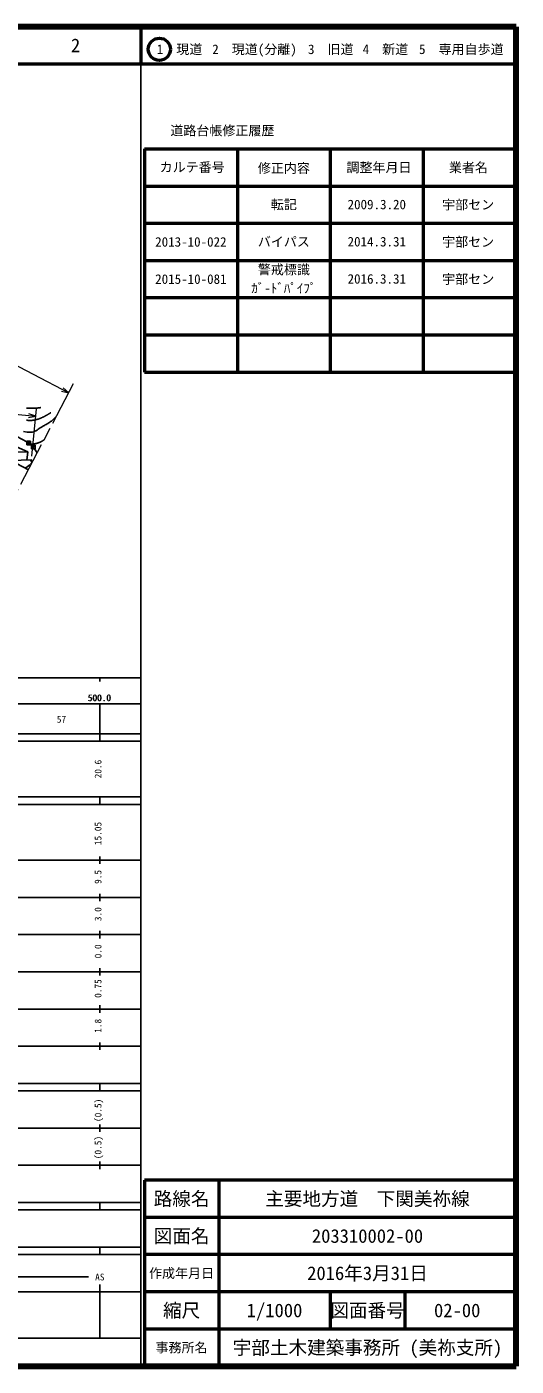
# Model space of a CAD drawing. Units: millimetres, scale not verified. Extents: x 40000 to 680000, y 20000 to 380000.
# Drawn here: x 548367 to 680000, y 20000 to 380000 of the extents above; entities that cross this region are included whole.
import ezdxf
from ezdxf.enums import TextEntityAlignment as Align

# ---------------------------------------------------------------- set-up
doc = ezdxf.new("R2010")
doc.units = ezdxf.units.MM
doc.header["$LTSCALE"] = 1000
doc.linetypes.add('CHAIN', pattern=[18.5, 12, -1.5, 3.5, -1.5])
for name, color, linetype, lineweight in [('M-BGD', 7, 'Continuous', 25), ('M-BMK', 2, 'CHAIN', 13), ('M-BMK-ROW', 30, 'Continuous', 25), ('M-STR-HTXT', 7, 'Continuous', 13), ('M-TTL', 2, 'Continuous', 140), ('M-TTL-BAND', 7, 'Continuous', 25), ('M-TTL-FRAM', 2, 'Continuous', 50), ('M-TTL-LINE', 7, 'Continuous', 50)]:
    doc.layers.add(name, color=color, linetype=linetype, lineweight=lineweight)
doc.layers.add('M-TTL-TXT', color=7, linetype='Continuous')
doc.styles.add('ＭＳ ゴシック', font='')
doc.styles.get('ＭＳ ゴシック').set_extended_font_data('MS Gothic')

msp = doc.modelspace()

# ---------------------------------------------------------------- linework, layer by layer
at = {"layer": 'M-BGD'}
for p, q in [((545613, 267069), (548620, 265744)), ((549165, 267453), (549250, 268605)), ((544095, 263419), (549666, 263600)), ((544095, 263419), (548818, 260949)), ((545254, 265635), (548620, 265744)), ((548620, 265744), (548382, 263558)), ((549417, 263411), (549832, 262888)), ((549933, 263082), (549525, 263596)), ((549187, 262306), (548089, 261434)), ((549159, 262341), (549215, 262271)), ((549414, 262717), (549612, 262467))]:
    msp.add_line(p, q, dxfattribs=at)
for points in [[(552162, 277662), (552145, 277659), (552047, 277642), (551949, 277626), (551852, 277611), (551755, 277597), (551657, 277583), (551559, 277570), (551462, 277557), (551364, 277545), (551266, 277534), (551168, 277524), (551070, 277514), (550972, 277505), (550874, 277497), (550777, 277490), (550679, 277483), (550582, 277477), (550484, 277471), (550386, 277466), (550289, 277462), (550191, 277459), (550093, 277457), (549995, 277455), (549887, 277454), (549778, 277454), (549670, 277454), (549561, 277456), (549453, 277458), (549344, 277461), (549236, 277465), (549127, 277470), (549019, 277476), (548911, 277482), (548803, 277489), (548695, 277497), (548587, 277506), (548479, 277515), (548372, 277525), (548264, 277536)], [(547446, 271183), (548498, 271019), (549572, 271007), (549907, 271055), (550229, 271147), (550540, 271277), (550844, 271436), (551141, 271617), (551434, 271813), (551724, 272016), (552014, 272218), (552306, 272412), (552601, 272591), (552845, 272727), (553091, 272863), (553337, 272998), (553582, 273135), (553825, 273274), (554066, 273417), (554304, 273564), (554538, 273717), (554767, 273877), (554990, 274046), (555308, 274310), (555611, 274590), (555903, 274882), (556188, 275183), (556360, 275371)], [(548325, 274255), (548434, 274242), (548544, 274231), (548653, 274221), (548762, 274214), (548870, 274208), (548978, 274204), (549086, 274201), (549194, 274200), (549302, 274200), (549410, 274202), (549518, 274205), (549626, 274210), (549734, 274217), (549842, 274225), (549925, 274232), (550009, 274241), (550092, 274252), (550175, 274263), (550258, 274276), (550341, 274289), (550423, 274304), (550506, 274320), (550588, 274336), (550670, 274354), (550753, 274372), (550836, 274392), (550919, 274412), (551002, 274434), (551084, 274456), (551166, 274479), (551248, 274503), (551329, 274528), (551411, 274554), (551492, 274580), (551575, 274608), (551657, 274636), (551739, 274666), (551821, 274696), (551903, 274727), (551984, 274758), (552065, 274791), (552146, 274824), (552226, 274857), (552307, 274891), (552389, 274927), (552470, 274963), (552552, 275000), (552633, 275038), (552713, 275076), (552794, 275115), (552874, 275154), (552954, 275194), (553034, 275234), (553113, 275275), (553194, 275317), (553274, 275360), (553355, 275403), (553435, 275447), (553515, 275491), (553594, 275536), (553673, 275581), (553752, 275627), (553831, 275673), (553910, 275719), (553989, 275766), (554069, 275814), (554148, 275862), (554227, 275911), (554305, 275960), (554384, 276009), (554462, 276059), (554540, 276109), (554618, 276159), (554695, 276210), (554774, 276261), (554803, 276280)], [(548330, 267844), (548454, 267834), (548579, 267825), (548704, 267818), (548829, 267812), (548955, 267807), (549080, 267804), (549205, 267801), (549237, 267800), (549270, 267800), (549302, 267801), (549335, 267801), (549367, 267802), (549399, 267803), (549432, 267805), (549464, 267806), (549497, 267808), (549529, 267809), (549562, 267811), (549594, 267813), (549627, 267814), (549659, 267816), (549692, 267818), (549724, 267821), (549757, 267823), (549789, 267826), (549822, 267828), (549854, 267831), (549887, 267834), (549919, 267837), (549952, 267840), (549984, 267843), (550017, 267847), (550049, 267850), (550082, 267854), (550114, 267858), (550147, 267862), (550179, 267866), (550211, 267871), (550244, 267875), (550276, 267880), (550309, 267884), (550341, 267889), (550373, 267894), (550405, 267899), (550438, 267905), (550470, 267910), (550502, 267916), (550534, 267921), (550566, 267927), (550598, 267933), (550630, 267940), (550662, 267946), (550694, 267952), (550726, 267959), (550758, 267966), (550790, 267973), (550821, 267980), (550853, 267987), (550885, 267994), (550916, 268002), (550948, 268010), (550979, 268017), (551010, 268025), (551042, 268034), (551073, 268042), (551105, 268050), (551136, 268059), (551167, 268068), (551198, 268077), (551229, 268086), (551260, 268095), (551290, 268104), (551321, 268114), (551352, 268124), (551383, 268134), (551413, 268144), (551444, 268154), (551474, 268164), (551504, 268175), (551534, 268185), (551564, 268196), (551595, 268207), (551624, 268219), (551654, 268230), (551684, 268241), (551714, 268253), (551744, 268265), (551773, 268277), (551802, 268289), (551832, 268301), (551861, 268314), (551890, 268326), (551919, 268339), (551948, 268352), (551977, 268365), (552006, 268379), (552034, 268393), (552090, 268420), (552145, 268449), (552200, 268477), (552254, 268506), (552309, 268536), (552363, 268566), (552417, 268597), (552470, 268628), (552523, 268660), (552576, 268693), (552628, 268726), (552680, 268760), (552731, 268795), (552783, 268830), (552833, 268865), (552883, 268902), (552933, 268938), (552983, 268975), (553032, 269013), (553037, 269017)]]:
    msp.add_lwpolyline(points, dxfattribs=at)
at = {"layer": 'M-BMK'}
msp.add_line((538210, 240665), (561034, 284307), dxfattribs=at)
at = {"layer": 'M-BMK-ROW'}
for p, q in [((534421, 275899), (548379, 268413)), ((548379, 267645), (548379, 268645)), ((548379, 268645), (549379, 268645)), ((549379, 268145), (548379, 268145)), ((549379, 267645), (548379, 267645)), ((548879, 267645), (548879, 268645)), ((549379, 268645), (549379, 267645)), ((549379, 267711), (549623, 267499)), ((549623, 266565), (549623, 267565)), ((549623, 267565), (550623, 267565)), ((550623, 267065), (549623, 267065)), ((550623, 266565), (549623, 266565)), ((550123, 266565), (550123, 267565)), ((550463, 266565), (551194, 265492)), ((550623, 267565), (550623, 266565))]:
    msp.add_line(p, q, dxfattribs=at)
at = {"layer": 'M-STR-HTXT'}
for p, q in [((459362, 334093), (559643, 281649)), ((557692, 282085), (559643, 281649)), ((559643, 281649), (558171, 283003)), ((500742, 280186), (550806, 275313)), ((549762, 264595), (550999, 277304)), ((548833, 274985), (550806, 275313)), ((550806, 275313), (548933, 276016))]:
    msp.add_line(p, q, dxfattribs=at)
at = {"layer": 'M-TTL'}
for p, q in [((680000, 380000), (40000, 380000)), ((680000, 20000), (680000, 380000)), ((40000, 20000), (680000, 20000))]:
    msp.add_line(p, q, dxfattribs=at)
at = {"layer": 'M-TTL-BAND'}
for p, q in [((579000, 20000), (579000, 370000)), ((40000, 205000), (579000, 205000)), ((568000, 205000), (568000, 204000)), ((68000, 198000), (579000, 198000)), ((568000, 188000), (568000, 198000)), ((40000, 190000), (579000, 190000)), ((40000, 188000), (579000, 188000)), ((40000, 173000), (579000, 173000)), ((568000, 171000), (568000, 173000)), ((40000, 171000), (579000, 171000)), ((40000, 156000), (579000, 156000)), ((568000, 155000), (568000, 157000)), ((46000, 146000), (579000, 146000)), ((568000, 145000), (568000, 147000)), ((568000, 135000), (568000, 137000)), ((52000, 136000), (579000, 136000)), ((46000, 126000), (579000, 126000)), ((568000, 125000), (568000, 127000)), ((52000, 116000), (579000, 116000)), ((568000, 115000), (568000, 117000)), ((46000, 106000), (579000, 106000)), ((568000, 105000), (568000, 107000)), ((40000, 96000), (579000, 96000)), ((40000, 94000), (579000, 94000)), ((568000, 94000), (568000, 96000)), ((49000, 84000), (579000, 84000)), ((568000, 83000), (568000, 85000)), ((40000, 74000), (579000, 74000)), ((568000, 73000), (568000, 75000)), ((40000, 64000), (579000, 64000)), ((40000, 62000), (579000, 62000)), ((568000, 62000), (568000, 64000)), ((40000, 52000), (579000, 52000)), ((568000, 50000), (568000, 52000)), ((40000, 50000), (579000, 50000)), ((71000, 44000), (565000, 44000)), ((40000, 40000), (579000, 40000)), ((568000, 27500), (568000, 42000)), ((68000, 27500), (579000, 27500))]:
    msp.add_line(p, q, dxfattribs=at)
at = {"layer": 'M-TTL-FRAM'}
for p, q in [((580000, 347197), (580000, 287197)), ((580000, 347197), (680000, 347197)), ((580000, 287197), (680000, 287197)), ((680000, 70000), (580000, 70000)), ((580000, 70000), (580000, 20000))]:
    msp.add_line(p, q, dxfattribs=at)
at = {"layer": 'M-TTL-LINE'}
for p, q in [((579000, 380000), (579000, 370000)), ((40000, 370000), (680000, 370000)), ((605000, 347197), (605000, 287197)), ((630000, 347197), (630000, 287197)), ((655000, 347197), (655000, 287197)), ((580000, 337197), (680000, 337197)), ((580000, 327197), (680000, 327197)), ((580000, 317197), (680000, 317197)), ((580000, 307197), (680000, 307197)), ((580000, 297197), (680000, 297197)), ((600000, 70000), (600000, 20000)), ((680000, 60000), (580000, 60000)), ((680000, 50000), (580000, 50000)), ((680000, 40000), (580000, 40000)), ((630000, 40000), (630000, 30000)), ((650000, 40000), (650000, 30000)), ((680000, 30000), (580000, 30000))]:
    msp.add_line(p, q, dxfattribs=at)
msp.add_circle((584031, 373958), 3000, dxfattribs=at)

# ---------------------------------------------------------------- texts
at = {"layer": 'M-TTL-BAND', "style": 'ＭＳ ゴシック'}
for s, p in [('500.0', (567844, 198195)), ('500.0', (568000, 198195)), ('57', (557700, 192405)), ('AS', (568000, 42500))]:
    msp.add_text(s, height=1833, dxfattribs=at).set_placement(p, align=Align.BOTTOM_CENTER)
for s, p in [('20.6', (569000, 180500)), ('15.05', (569000, 163174)), ('9.5', (569000, 151500)), ('3.0', (569000, 141500)), ('0.0', (569000, 131500)), ('0.75', (569000, 121500)), ('1.8', (569000, 111500)), ('(0.5)', (569000, 88764)), ('(0.5)', (569000, 78764))]:
    msp.add_text(s, height=1833, rotation=90, dxfattribs=at).set_placement(p, align=Align.BOTTOM_CENTER)
at = {"layer": 'M-TTL-TXT', "style": 'ＭＳ ゴシック'}
for s, height, p in [('2', 3666, (561497, 375000)), ('1\u3000現道', 2566, (589448, 373958)), ('2\u3000現道(分離)', 2566, (609619, 373958)), ('3\u3000旧道', 2566, (630121, 373958)), ('4\u3000新道', 2566, (644824, 373958)), ('5\u3000専用自歩道', 2566, (665228, 373958)), ('道路台帳修正履歴', 2566, (600968, 352113)), ('カルテ番号', 2566, (592839, 342277)), ('修正内容', 2566, (617509, 342023)), ('調整年月日', 2566, (643089, 342197)), ('業者名', 2566, (667134, 342197)), ('転記', 2566, (617500, 332245)), ('2009.3.20', 2566, (642500, 332245)), ('宇部セン', 2566, (667077, 332189)), ('2013-10-022', 2566, (592500, 322189)), ('バイパス', 2566, (617500, 322245)), ('2014.3.31', 2566, (642500, 322245)), ('宇部セン', 2566, (667077, 322189)), ('2015-10-081', 2566, (592500, 312189)), ('警戒標識', 2566, (617500, 314745)), ('2016.3.31', 2566, (642500, 312245)), ('宇部セン', 2566, (667077, 312189)), ('ｶﾞ-ﾄﾞﾊﾟｲﾌﾟ', 2566, (617500, 309745)), ('路線名', 3666, (590000, 65000)), ('路線名', 3666, (590000, 65000)), ('主要地方道\u3000下関美祢線', 3666, (640000, 65000)), ('図面名', 3666, (590000, 55000)), ('図面名', 3666, (590000, 55000)), ('203310002-00', 3666, (640000, 55000)), ('2016年3月31日', 3666, (640000, 45000)), ('作成年月日', 2566, (590000, 45000)), ('作成年月日', 2566, (590000, 45000)), ('縮尺', 3666, (590000, 35000)), ('縮尺', 3666, (590000, 35000)), ('1/1000', 3666, (615000, 35000)), ('図面番号', 3666, (640000, 35000)), ('図面番号', 3666, (640000, 35000)), ('02-00', 3666, (664125, 35000)), ('事務所名', 2566, (590000, 25000)), ('事務所名', 2566, (590000, 25000)), ('宇部土木建築事務所 (美祢支所)', 3666, (640000, 25000))]:
    msp.add_text(s, height=height, dxfattribs=at).set_placement(p, align=Align.MIDDLE_CENTER)

doc.saveas('drawing.dxf')
